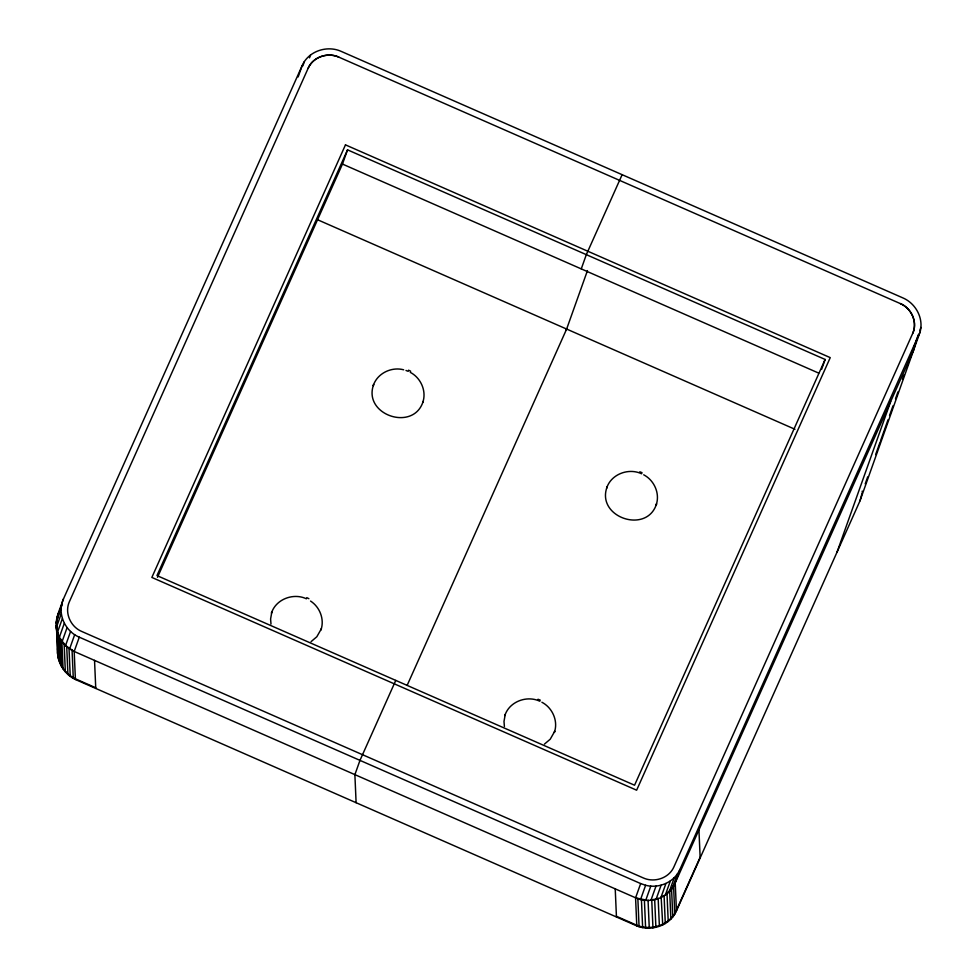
<?xml version="1.0" encoding="UTF-8"?>
<svg xmlns="http://www.w3.org/2000/svg" width="977" height="977" viewBox="0 0 977 977"><rect width="100%" height="100%" fill="white"/><g stroke="black" fill="none" stroke-linecap="round" stroke-linejoin="round"><path stroke-width="1.47" d="M56.397 622.862L58.779 612.298M63.456 598.938C56.8 613.312 64.934 631.264 79.284 637.175L74.215 651.415C66.314 647.873 59.988 641.071 57.313 632.815C53.222 621.128 59.976 609.782 63.456 598.938L302.198 65.557C308.5 50.987 327.319 44.93 341.437 51.488L902.809 297.875C915.657 303.285 923.827 318.221 920.126 331.887L859.968 500.896L676.45 910.906C670.088 925.622 651.268 931.875 636.796 925.903L75.412 679.503C63.249 673.739 55.518 659.768 57.936 646.371M862.227 492.225L862.239 491.101M57.631 649.925L57.741 641.816M862.044 493.336L859.968 500.896M915.583 343.159L913.568 350.352L674.838 883.733C668.5 898.29 649.729 904.348 635.6 897.802L74.191 651.464L66.705 646.408L62.235 641.413M56.776 617.891L62.125 604.836M912.652 333.499C917.867 322.251 911.492 308.195 900.269 303.566L338.885 57.167C327.845 52.037 313.116 56.788 308.182 68.182L69.44 601.563C64.238 612.811 70.6 626.868 81.824 631.496L643.208 877.896C654.26 883 668.964 878.274 673.922 866.88L912.652 333.499C917.879 322.263 911.504 308.182 900.269 303.566M920.126 331.887L679.907 869.506L674.838 883.733M56.043 622.85L61.111 608.61M56.226 627.869L61.295 613.641M57.313 632.815L62.369 618.575M59.255 637.529L64.323 623.289M62.015 641.865L67.083 627.637M65.508 645.699L70.576 631.472M69.611 648.911L74.679 634.684M298.144 76.939L302.198 65.557M302.846 65.886L304.36 61.612M309.501 57.851L310.515 55.005M157.505 577.297L342.463 164.075L347.531 149.847L825.125 359.463L821.584 369.428M354.907 774.614L359.976 760.375L395.77 680.407M581.266 268.883L586.322 254.655L622.129 174.688M566.233 330.177L587.458 270.592M635.6 897.802L640.668 883.574L79.284 637.175M640.558 899.512L645.626 885.272C658.901 888.814 674.277 882.28 679.907 869.506M645.724 900.367L650.78 886.127M650.926 900.342L655.994 886.115M656.031 899.451L661.099 885.223M660.867 897.716L665.935 883.489M665.288 895.188L670.356 880.961M669.172 891.952L674.24 877.725M672.384 888.093L677.452 873.865M837.057 552.078L890.67 401.535M865.207 483.859L867.698 476.898M875.636 454.586L880.106 442.044M880.595 440.651L888.044 419.744M889.534 415.555L893.002 405.797M895.494 398.836L897.973 391.862M902.443 379.32L903.933 375.131M906.9 366.766L915.339 343.074M915.84 341.681L918.38 334.561M919.894 330.299L920.908 327.442M347.531 149.847L156.967 575.587L634.562 785.215L825.125 359.463M407.189 685.28L566.636 329.054M700.13 857.232L676.414 910.21C670.063 924.901 651.232 931.191 636.76 925.207L616.414 916.279M665.581 894.443L671.565 888.875L675.229 882.866L676.45 910.906M308.182 68.182C313.141 56.788 327.832 52.05 338.885 57.167M311.065 641.645L316.817 636.76L321.36 628.822L320.957 629.945C324.669 619.381 319.845 607.047 310.564 601.063M544.47 744.083L550.222 739.21L554.765 731.26L554.362 732.384C558.392 721.014 552.432 707.739 541.905 702.255M662.968 896.104L664.079 895.494L665.3 923.534M661.148 897.057L662.736 924.95M656.214 898.877L658.156 898.315L659.39 926.355M651.122 899.878L654.663 899.316L655.897 927.356M636.796 925.903L635.575 897.863L645.858 900.012M403.66 369.794C391.447 366.509 377.183 373.385 373.251 385.646L373.654 384.523C362.443 414.883 413.601 432.249 423.163 401.364L422.76 402.487C426.778 391.118 420.831 377.843 410.291 372.359M640.668 883.574L645.626 885.272M405.992 370.466L408.191 371.321L408.581 370.198L410.694 371.236M639.801 471.793L641.999 472.648L641.596 473.772C628.651 467.604 611.089 474.114 606.656 488.097L607.059 486.973C595.86 517.322 647.006 534.688 656.568 503.814L656.178 504.938C660.196 493.568 654.236 480.281 643.709 474.81M537.997 699.251L540.196 700.094L539.793 701.217C526.847 695.062 509.286 701.571 504.853 715.543L505.256 714.419L503.998 721.453L504.401 726.497M342.463 164.075L818.665 373.092M317.427 219.678L794.96 429.269M95.734 687.747L75.388 678.807C66.546 674.496 59.805 666.009 58.009 656.3M308.891 598.693L306.778 597.655L306.375 598.779C293.442 592.612 275.868 599.121 271.447 613.104L271.838 611.981L270.592 619.003L270.995 624.047M59.573 636.992L58.681 635.197L59.902 663.236M58.18 633.78L57.484 631.789L58.705 659.829M57.619 653.479L56.397 625.427L57.106 630.177M57.582 652.783L57.79 654.505M698.934 829.876L700.167 857.928M673.58 885.992L674.802 914.032M671.565 888.875L672.787 916.927M669.66 891.036L670.881 919.076M666.998 893.43L668.231 921.482M651.732 899.841L652.954 927.881M648.056 900.098L649.278 928.15M644.393 899.951L645.614 928.003M641.425 899.536L642.646 927.576M637.859 898.657L639.08 926.697M615.229 888.923L616.45 916.976M354.883 774.663L356.104 802.703M94.537 660.391L95.758 688.443M74.191 651.464L75.412 679.503M72.066 650.316L73.287 678.368M69.013 648.301L70.234 676.34M66.705 646.408L67.926 674.448M64.128 643.806L65.349 671.858M63.078 668.976L61.856 640.936L60.281 638.433L61.502 666.473M56.739 619.027L57.142 628.138M56.813 628.956L58.034 656.996M345.467 144.865L151.85 577.431L636.625 790.198L830.242 357.631L345.467 144.865"/></g></svg>
